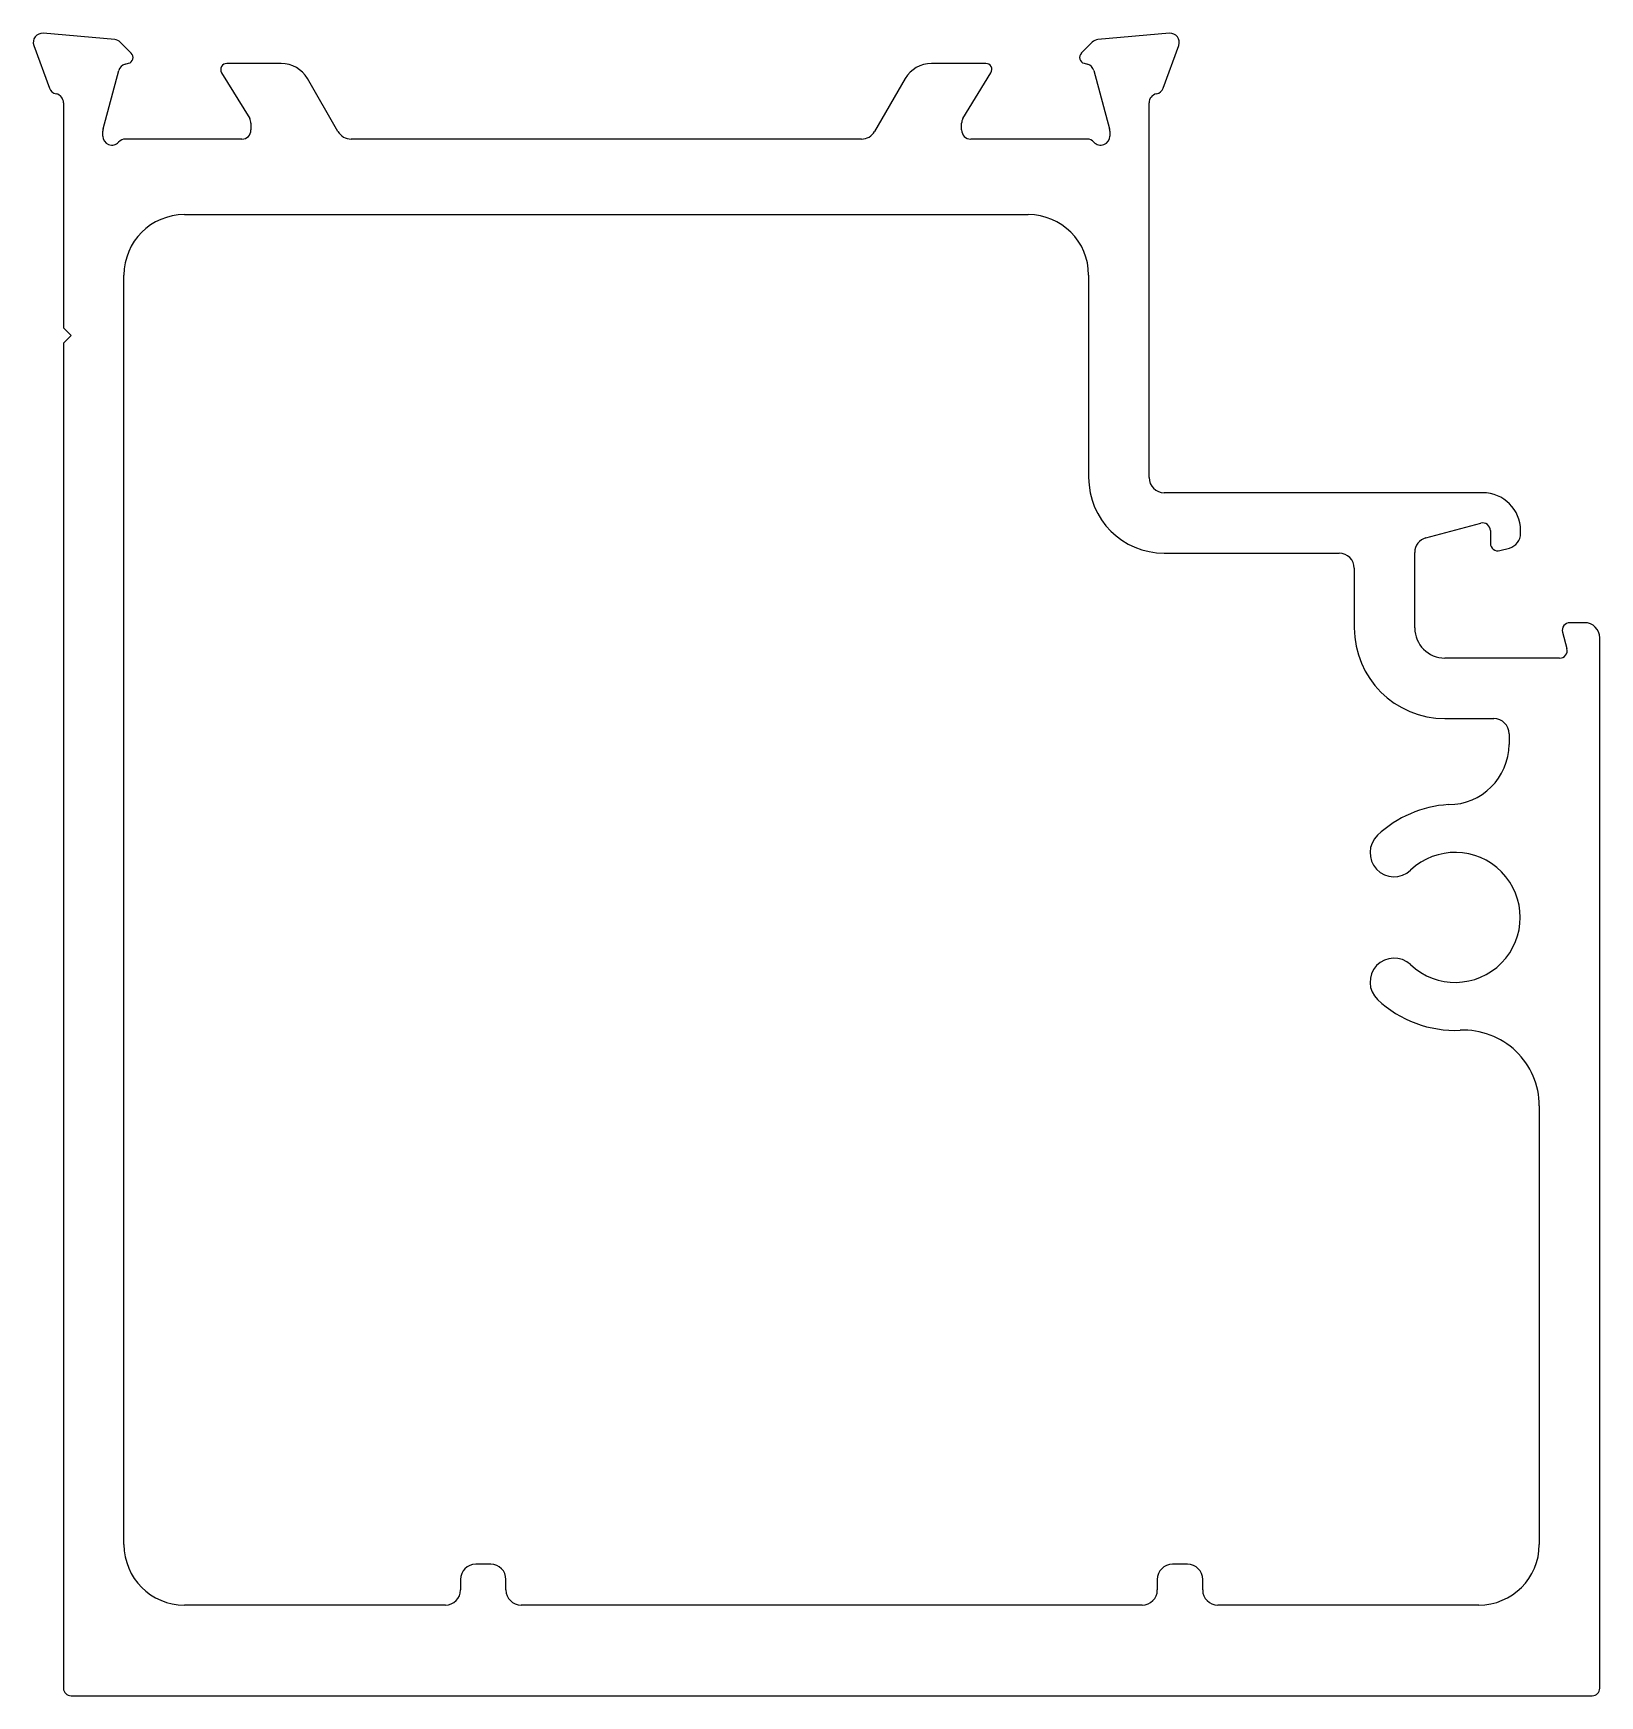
# Model space of a CAD drawing. Extents: x -26.4 to 25.4, y 6.2 to 61.2.
import ezdxf

# ---------------------------------------------------------------- set-up
doc = ezdxf.new("R2010")
doc.units = 0
doc.layers.add('PROFILE', color=1, linetype='CONTINUOUS')

msp = doc.modelspace()

# ---------------------------------------------------------------- linework, layer by layer
at = {"layer": 'PROFILE', "color": 7}
for p, q in [((-23.696, 60.984), (-26.062, 61.191)), ((11.185, 61.191), (8.819, 60.984)), ((-26.37, 60.79), (-25.856, 59.379)), ((-23.147, 60.534), (-23.51, 60.898)), ((8.633, 60.898), (8.269, 60.534)), ((10.979, 59.379), (11.493, 60.79)), ((-24.078, 58.03), (-23.562, 59.957)), ((-23.35, 60.169), (-23.236, 60.199)), ((-18.188, 60.192), (-19.988, 60.192)), ((5.111, 60.192), (3.311, 60.192)), ((8.359, 60.199), (8.472, 60.169)), ((8.685, 59.957), (9.201, 58.03)), ((-20.159, 59.888), (-19.232, 58.37)), ((-16.312, 57.942), (-17.322, 59.692)), ((2.445, 59.692), (1.434, 57.942)), ((4.355, 58.37), (5.282, 59.888)), ((-25.388, 58.892), (-25.388, 51.442)), ((10.511, 46.492), (10.511, 58.892)), ((-24.088, 57.792), (-24.088, 57.953)), ((-19.188, 58.214), (-19.188, 57.992)), ((4.311, 57.992), (4.311, 58.214)), ((9.211, 57.953), (9.211, 57.792)), ((-19.488, 57.692), (-23.341, 57.692)), ((1.001, 57.692), (-15.879, 57.692)), ((8.464, 57.692), (4.611, 57.692)), ((-21.388, 55.192), (6.511, 55.192)), ((-23.388, 11.192), (-23.388, 53.192)), ((8.511, 53.192), (8.511, 46.492)), ((-25.388, 51.442), (-25.138, 51.192)), ((-25.138, 51.192), (-25.388, 50.942)), ((-25.388, 50.942), (-25.388, 6.442)), ((21.545, 45.992), (11.011, 45.992)), ((19.666, 44.498), (21.48, 44.984)), ((21.795, 44.742), (21.795, 44.318)), ((22.795, 44.644), (22.795, 44.742)), ((19.295, 41.519), (19.295, 44.015)), ((22.11, 44.077), (22.425, 44.161)), ((11.011, 43.992), (16.795, 43.992)), ((17.295, 43.492), (17.295, 41.519)), ((24.182, 41.378), (24.328, 40.833)), ((24.912, 41.692), (24.423, 41.692)), ((25.412, 6.442), (25.412, 41.192)), ((24.086, 40.519), (20.295, 40.519)), ((20.295, 38.519), (21.912, 38.519)), ((22.412, 38.019), (22.412, 37.667)), ((23.412, 25.711), (23.412, 25.711)), ((23.412, 25.711), (23.412, 11.192)), ((-23.388, 11.192), (-23.388, 11.192)), ((-11.258, 10.542), (-11.758, 10.542)), ((11.782, 10.542), (11.282, 10.542)), ((-12.258, 10.042), (-12.258, 9.692)), ((-10.758, 9.692), (-10.758, 10.042)), ((10.782, 10.042), (10.782, 9.692)), ((12.282, 9.692), (12.282, 10.042)), ((-12.758, 9.192), (-21.388, 9.192)), ((10.282, 9.192), (-10.258, 9.192)), ((21.412, 9.192), (12.782, 9.192)), ((-25.138, 6.192), (25.162, 6.192))]:
    msp.add_line(p, q, dxfattribs=at)
for centre, radius, start, end in [((-26.088, 60.892), 0.3, 85, 200), ((11.211, 60.892), 0.3, 340, 95), ((-23.722, 60.685), 0.3, 45, 85), ((-23.288, 60.392), 0.2, 285, 45), ((8.411, 60.392), 0.2, 135, 255), ((8.845, 60.685), 0.3, 95, 135), ((-23.272, 59.879), 0.3, 105, 165), ((-19.988, 59.992), 0.2, 90, 211.4), ((-18.188, 59.192), 1, 30, 90), ((3.311, 59.192), 1, 90, 150), ((5.111, 59.992), 0.2, 328.6, 90), ((8.395, 59.879), 0.3, 15, 75), ((-25.574, 59.482), 0.3, 200, 259.0957), ((-25.688, 58.892), 0.3, 360, 79.0957), ((10.811, 58.892), 0.3, 100.9043, 180), ((10.697, 59.482), 0.3, 280.9043, 340), ((-19.488, 58.214), 0.3, 0, 31.4), ((4.611, 58.214), 0.3, 148.6, 180), ((-23.788, 57.953), 0.3, 165, 180), ((-23.788, 57.792), 0.3, 180, 318.1897), ((-19.488, 57.992), 0.3, 270, 0), ((-15.879, 58.192), 0.5, 210, 270), ((1.001, 58.192), 0.5, 270, 330), ((4.611, 57.992), 0.3, 180, 270), ((8.911, 57.792), 0.3, 221.8103, 360), ((8.911, 57.953), 0.3, 360, 15), ((-23.341, 57.392), 0.3, 90, 138.1897), ((8.464, 57.392), 0.3, 41.8103, 90), ((-21.388, 53.192), 2, 90, 180), ((6.511, 53.192), 2, 0, 90), ((11.011, 46.492), 2.5, 180, 270), ((11.011, 46.492), 0.5, 180, 270), ((21.545, 44.742), 1.25, 360, 90), ((21.545, 44.742), 0.25, 360, 105), ((22.295, 44.644), 0.5, 285, 0), ((19.795, 44.015), 0.5, 105, 180), ((22.045, 44.318), 0.25, 180, 285), ((16.795, 43.492), 0.5, 0, 90), ((20.295, 41.519), 3, 180, 270), ((20.295, 41.519), 1, 180, 270), ((24.423, 41.442), 0.25, 89.9994, 195), ((24.912, 41.192), 0.5, 0, 89.9997), ((24.086, 40.769), 0.25, 270, 15), ((21.912, 38.019), 0.5, 0, 90), ((20.414, 37.672), 1.998, 269.9545, 359.8497), ((20.632, 31.942), 3.738, 93.3764, 133.3573), ((18.611, 34.083), 0.794, 133.3573, 313.3573), ((20.632, 31.942), 2.15, 226.6427, 133.3573), ((18.611, 29.802), 0.794, 46.6427, 226.6427), ((20.632, 31.942), 3.737, 226.6427, 272.5718), ((20.912, 25.711), 2.5, 360, 92.5718), ((-21.388, 11.192), 2, 180, 270), ((21.412, 11.192), 2, 270, 0), ((-11.758, 10.042), 0.5, 90, 180), ((-11.258, 10.042), 0.5, 0, 90), ((11.282, 10.042), 0.5, 90, 180), ((11.782, 10.042), 0.5, 0, 90), ((-12.758, 9.692), 0.5, 270, 0), ((-10.258, 9.692), 0.5, 180, 270), ((10.282, 9.692), 0.5, 270, 0), ((12.782, 9.692), 0.5, 180, 270), ((-25.138, 6.442), 0.25, 180, 270), ((25.162, 6.442), 0.25, 270, 0)]:
    msp.add_arc(centre, radius, start, end, dxfattribs=at)

doc.saveas('drawing.dxf')
